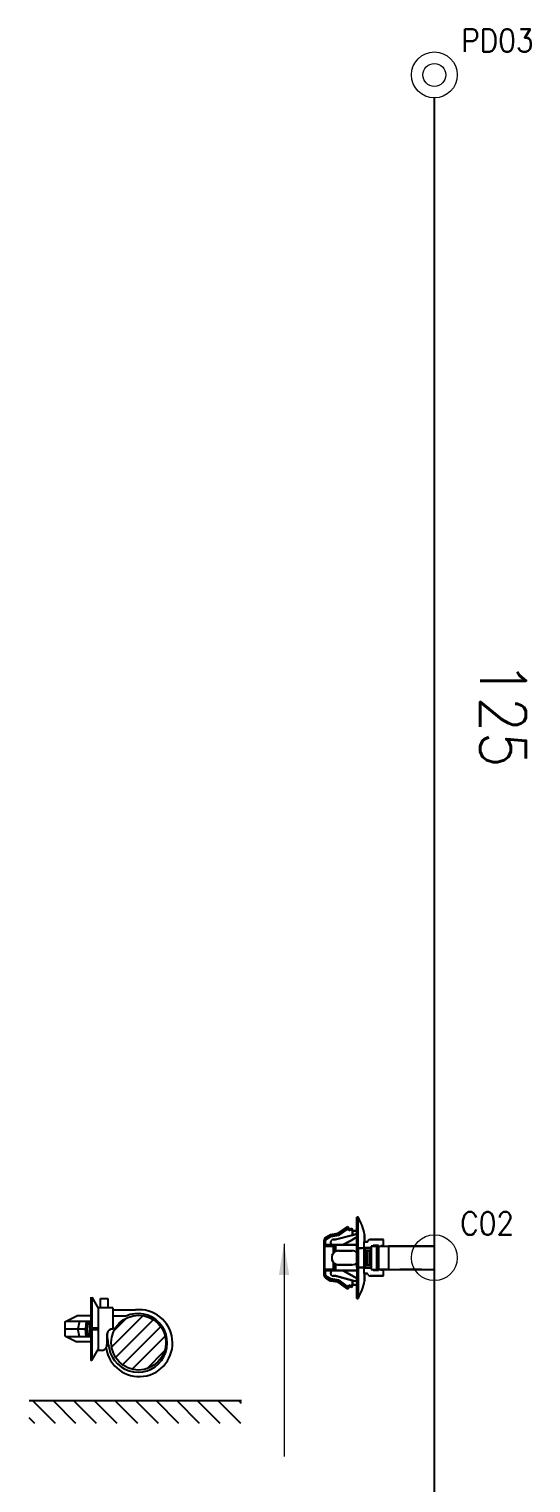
# Model space of a CAD drawing. Header units: inches. Extents: x 47316 to 59086, y 3141 to 11743.
# Drawn here: x 57895.9 to 57950.8, y 8787.9 to 8946.6 of the extents above; entities that cross this region are included whole.
import ezdxf

# ---------------------------------------------------------------- set-up
doc = ezdxf.new("R2010")
doc.units = ezdxf.units.IN
doc.header["$MEASUREMENT"] = 0
doc.layers.add('at_Entity', color=1, linetype='Continuous')
doc.layers.add('图形层', color=7, linetype='Continuous')
doc.layers.add('Beschreibung', color=7, linetype='Continuous', lineweight=25)
doc.styles.get("Standard").update_dxf_attribs({"font": ''})
doc.styles.get('Standard').set_extended_font_data('SimSun')
doc.linetypes.add('_VH_OTCON', pattern='A,0.0001,[7,VeSys.shx,S=0.1,R=0,X=0,Y=0],-0.4,[7,VeSys.shx,S=0.1,R=0,X=0,Y=0],-0.4,["X",Standard,S=1,R=0,X=-0.5,Y=-0.5],-0.0001,[7,VeSys.shx,S=0.1,R=0,X=0,Y=0],-0.4', length=1.2002)

msp = doc.modelspace()

# ---------------------------------------------------------------- linework, layer by layer
at = {"color": 7, "ltscale": 0.087396}
for p, q in [((57931.74, 8816.94), (57931.74, 8815.47)), ((57931.74, 8808.09), (57931.74, 8809.56)), ((57931.74, 8808.09), (57931.74, 8809.56))]:
    msp.add_line(p, q, dxfattribs=at)
at = {"color": 7, "ltscale": 0.2}
for p, q in [((57931.74, 8813.57), (57931.74, 8816.94)), ((57931.74, 8816.94), (57931.74, 8813.57)), ((57931.87, 8813.57), (57931.87, 8816.94)), ((57931.87, 8813.57), (57931.87, 8816.94)), ((57931.74, 8811.46), (57931.74, 8808.09)), ((57931.74, 8811.46), (57931.74, 8808.09)), ((57931.87, 8808.09), (57931.87, 8811.46)), ((57931.87, 8811.46), (57931.87, 8808.09))]:
    msp.add_line(p, q, dxfattribs=at)
at = {"color": 7, "ltscale": 0.0075}
for p, q in [((57931.87, 8816.94), (57931.74, 8816.94)), ((57931.74, 8816.94), (57931.87, 8816.94)), ((57928.28, 8814.26), (57928.16, 8814.26)), ((57928.28, 8814.26), (57928.16, 8814.26)), ((57928.16, 8813.91), (57928.28, 8813.91)), ((57931.87, 8813.57), (57931.74, 8813.57)), ((57931.74, 8813.57), (57931.87, 8813.57)), ((57934.1, 8813.36), (57934.23, 8813.36)), ((57934.23, 8813.36), (57934.1, 8813.36)), ((57934.23, 8812.94), (57934.1, 8812.94)), ((57934.1, 8812.94), (57934.23, 8812.94)), ((57934.1, 8812.09), (57934.23, 8812.09)), ((57934.23, 8812.09), (57934.1, 8812.09)), ((57928.16, 8810.77), (57928.28, 8810.77)), ((57928.16, 8810.77), (57928.28, 8810.77)), ((57931.74, 8811.46), (57931.87, 8811.46)), ((57931.87, 8811.46), (57931.74, 8811.46)), ((57934.23, 8811.67), (57934.1, 8811.67)), ((57934.1, 8811.67), (57934.23, 8811.67)), ((57931.87, 8808.09), (57931.74, 8808.09)), ((57931.74, 8808.09), (57931.87, 8808.09))]:
    msp.add_line(p, q, dxfattribs=at)
at = {"color": 7, "ltscale": 0.0875}
for p, q in [((57931.74, 8815.47), (57931.74, 8816.94)), ((57929.76, 8813.27), (57931.24, 8813.27)), ((57931.24, 8813.27), (57929.76, 8813.27)), ((57931.24, 8811.76), (57929.76, 8811.76)), ((57929.76, 8811.76), (57931.24, 8811.76)), ((57929.76, 8811.76), (57931.24, 8811.76))]:
    msp.add_line(p, q, dxfattribs=at)
at = {"color": 7, "ltscale": 0.034946}
for p, q in [((57928.37, 8814.75), (57928.87, 8815.05)), ((57928.87, 8809.98), (57928.37, 8810.28))]:
    msp.add_line(p, q, dxfattribs=at)
at = {"color": 7, "ltscale": 0.05076}
for p, q in [((57928.87, 8815.05), (57929.72, 8815.19)), ((57929.72, 8809.84), (57928.87, 8809.98))]:
    msp.add_line(p, q, dxfattribs=at)
at = {"color": 7, "ltscale": 0.050773}
for p, q in [((57929.72, 8815.09), (57928.87, 8814.94)), ((57928.87, 8814.94), (57929.72, 8815.09)), ((57928.87, 8810.09), (57929.72, 8809.94))]:
    msp.add_line(p, q, dxfattribs=at)
at = {"color": 7, "ltscale": 0.006223}
for p, q in [((57928.87, 8815.05), (57928.87, 8814.94)), ((57928.87, 8815.05), (57928.87, 8814.94)), ((57928.87, 8809.98), (57928.87, 8810.09))]:
    msp.add_line(p, q, dxfattribs=at)
at = {"color": 7, "ltscale": 0.075271}
for p, q in [((57929.72, 8815.19), (57930.75, 8815.93)), ((57930.75, 8815.83), (57929.72, 8815.09)), ((57929.72, 8815.09), (57930.75, 8815.83)), ((57929.72, 8809.94), (57930.75, 8809.2)), ((57930.75, 8809.1), (57929.72, 8809.84))]:
    msp.add_line(p, q, dxfattribs=at)
at = {"color": 7, "ltscale": 0.006168}
for p, q in [((57929.72, 8815.09), (57929.72, 8815.19)), ((57929.72, 8815.19), (57929.72, 8815.09))]:
    msp.add_line(p, q, dxfattribs=at)
at = {"color": 7, "ltscale": 0.002621}
for p, q in [((57929.72, 8815.09), (57929.74, 8815.05)), ((57929.74, 8815.05), (57929.72, 8815.09)), ((57929.74, 8809.98), (57929.72, 8809.94)), ((57929.72, 8809.94), (57929.74, 8809.98))]:
    msp.add_line(p, q, dxfattribs=at)
at = {"color": 7, "ltscale": 0.000205}
for p, q in [((57929.74, 8815.05), (57929.74, 8815.04)), ((57929.74, 8815.04), (57929.74, 8815.05)), ((57929.74, 8809.99), (57929.74, 8809.98)), ((57929.74, 8809.98), (57929.74, 8809.99))]:
    msp.add_line(p, q, dxfattribs=at)
at = {"color": 7, "ltscale": 0.004321}
for p, q in [((57929.74, 8815.04), (57929.77, 8814.98)), ((57929.77, 8814.98), (57929.74, 8815.04)), ((57929.77, 8810.06), (57929.74, 8809.99)), ((57929.74, 8809.99), (57929.77, 8810.06))]:
    msp.add_line(p, q, dxfattribs=at)
at = {"color": 7, "ltscale": 0.074459}
for p, q in [((57930.79, 8815.71), (57929.77, 8814.98)), ((57929.77, 8814.98), (57930.79, 8815.71)), ((57930.79, 8809.32), (57929.77, 8810.06)), ((57929.77, 8810.06), (57930.79, 8809.32))]:
    msp.add_line(p, q, dxfattribs=at)
at = {"color": 7, "ltscale": 0.000903}
msp.add_line((57930.75, 8815.93), (57930.75, 8815.92), dxfattribs=at)
at = {"color": 7, "ltscale": 4.3e-05}
msp.add_line((57930.75, 8815.93), (57930.75, 8815.93), dxfattribs=at)
at = {"color": 7, "ltscale": 4.9e-05}
msp.add_line((57930.75, 8815.93), (57930.75, 8815.93), dxfattribs=at)
at = {"color": 7, "ltscale": 0.000916}
msp.add_line((57930.75, 8815.93), (57930.75, 8815.92), dxfattribs=at)
at = {"color": 7, "ltscale": 0.019}
msp.add_line((57930.75, 8815.93), (57930.88, 8815.64), dxfattribs=at)
at = {"color": 7, "ltscale": 0.005222}
msp.add_line((57930.75, 8815.92), (57930.75, 8815.83), dxfattribs=at)
at = {"color": 7, "ltscale": 0.005249}
msp.add_line((57930.75, 8815.92), (57930.75, 8815.83), dxfattribs=at)
at = {"color": 7, "ltscale": 0.013619}
for p, q in [((57930.88, 8815.49), (57930.79, 8815.71)), ((57930.79, 8815.71), (57930.88, 8815.49)), ((57930.88, 8809.54), (57930.79, 8809.32)), ((57930.79, 8809.32), (57930.88, 8809.54))]:
    msp.add_line(p, q, dxfattribs=at)
at = {"color": 7, "ltscale": 0.020195}
for p, q in [((57930.88, 8815.64), (57931.19, 8815.76)), ((57931.19, 8815.62), (57930.88, 8815.49)), ((57930.88, 8815.49), (57931.19, 8815.62)), ((57931.19, 8809.41), (57930.88, 8809.54)), ((57930.88, 8809.54), (57931.19, 8809.41)), ((57931.19, 8809.27), (57930.88, 8809.39))]:
    msp.add_line(p, q, dxfattribs=at)
at = {"color": 7, "ltscale": 0.0009}
msp.add_line((57930.88, 8815.62), (57930.88, 8815.64), dxfattribs=at)
at = {"color": 7, "ltscale": 0.000912}
for p, q in [((57930.88, 8815.64), (57930.88, 8815.62)), ((57931.19, 8809.28), (57931.19, 8809.27))]:
    msp.add_line(p, q, dxfattribs=at)
at = {"color": 7, "ltscale": 0.002856}
msp.add_line((57930.88, 8815.63), (57930.88, 8815.58), dxfattribs=at)
at = {"color": 7, "ltscale": 0.002869}
msp.add_line((57930.88, 8815.58), (57930.88, 8815.63), dxfattribs=at)
at = {"color": 7, "ltscale": 0.002832}
msp.add_line((57930.88, 8815.57), (57930.88, 8815.62), dxfattribs=at)
at = {"color": 7, "ltscale": 0.00282}
for p, q in [((57930.88, 8815.62), (57930.88, 8815.57)), ((57931.19, 8809.33), (57931.19, 8809.28))]:
    msp.add_line(p, q, dxfattribs=at)
at = {"color": 7, "ltscale": 0.004715}
msp.add_line((57930.88, 8815.49), (57930.88, 8815.57), dxfattribs=at)
at = {"color": 7, "ltscale": 0.004687}
msp.add_line((57930.88, 8815.57), (57930.88, 8815.49), dxfattribs=at)
at = {"color": 7, "ltscale": 0.008429}
for p, q in [((57931.19, 8815.62), (57931.19, 8815.76)), ((57930.88, 8809.54), (57930.88, 8809.39))]:
    msp.add_line(p, q, dxfattribs=at)
at = {"color": 7, "ltscale": 0.008438}
msp.add_line((57931.19, 8815.76), (57931.19, 8815.62), dxfattribs=at)
at = {"color": 7, "ltscale": 0.018183}
msp.add_line((57931.19, 8815.76), (57931.28, 8815.47), dxfattribs=at)
at = {"color": 7, "ltscale": 0.002185}
msp.add_line((57931.19, 8815.69), (57931.19, 8815.73), dxfattribs=at)
at = {"color": 7, "ltscale": 0.018199}
for p, q in [((57931.28, 8815.33), (57931.19, 8815.62)), ((57931.19, 8815.62), (57931.28, 8815.33)), ((57931.28, 8809.7), (57931.19, 8809.41)), ((57931.19, 8809.41), (57931.28, 8809.7))]:
    msp.add_line(p, q, dxfattribs=at)
at = {"color": 7, "ltscale": 0.000342}
for p, q in [((57931.28, 8815.46), (57931.28, 8815.47)), ((57931.28, 8809.56), (57931.28, 8809.57))]:
    msp.add_line(p, q, dxfattribs=at)
at = {"color": 7, "ltscale": 0.027499}
for p, q in [((57931.28, 8815.47), (57931.74, 8815.47)), ((57931.74, 8815.47), (57931.28, 8815.47)), ((57931.28, 8809.56), (57931.74, 8809.56)), ((57931.74, 8809.56), (57931.28, 8809.56))]:
    msp.add_line(p, q, dxfattribs=at)
at = {"color": 7, "ltscale": 0.006641}
msp.add_line((57931.28, 8815.47), (57931.28, 8815.36), dxfattribs=at)
at = {"color": 7, "ltscale": 0.002142}
msp.add_line((57931.28, 8815.43), (57931.28, 8815.47), dxfattribs=at)
at = {"color": 7, "ltscale": 0.00033}
for p, q in [((57931.28, 8815.47), (57931.28, 8815.46)), ((57930.88, 8809.39), (57930.88, 8809.4)), ((57931.28, 8809.57), (57931.28, 8809.56))]:
    msp.add_line(p, q, dxfattribs=at)
at = {"color": 7, "ltscale": 0.002136}
msp.add_line((57931.28, 8815.47), (57931.28, 8815.43), dxfattribs=at)
at = {"color": 7, "ltscale": 0.001825}
msp.add_line((57931.28, 8815.46), (57931.28, 8815.43), dxfattribs=at)
at = {"color": 7, "ltscale": 0.003674}
for p, q in [((57931.28, 8815.4), (57931.28, 8815.46)), ((57931.28, 8809.57), (57931.28, 8809.63))]:
    msp.add_line(p, q, dxfattribs=at)
at = {"color": 7, "ltscale": 0.006299}
msp.add_line((57931.28, 8815.33), (57931.28, 8815.43), dxfattribs=at)
at = {"color": 7, "ltscale": 0.006305}
msp.add_line((57931.28, 8815.43), (57931.28, 8815.33), dxfattribs=at)
at = {"color": 7, "ltscale": 0.00329}
msp.add_line((57931.28, 8815.34), (57931.28, 8815.4), dxfattribs=at)
at = {"color": 7, "ltscale": 0.019785}
for p, q in [((57931.28, 8814.99), (57931.28, 8815.33)), ((57931.28, 8815.33), (57931.28, 8814.99)), ((57931.28, 8810.04), (57931.28, 8809.7)), ((57931.28, 8809.7), (57931.28, 8810.04))]:
    msp.add_line(p, q, dxfattribs=at)
at = {"color": 7, "ltscale": 0.028456}
for p, q in [((57931.28, 8814.99), (57931.74, 8815.12)), ((57931.74, 8815.12), (57931.28, 8814.99)), ((57931.28, 8810.04), (57931.74, 8809.92)), ((57931.74, 8809.92), (57931.28, 8810.04))]:
    msp.add_line(p, q, dxfattribs=at)
at = {"color": 7, "ltscale": 0.020602}
for p, q in [((57931.74, 8815.12), (57931.74, 8814.77)), ((57931.74, 8809.92), (57931.74, 8810.26)), ((57931.74, 8809.92), (57931.74, 8810.26))]:
    msp.add_line(p, q, dxfattribs=at)
at = {"color": 7, "ltscale": 0.020749}
msp.add_line((57931.74, 8814.77), (57931.74, 8815.12), dxfattribs=at)
at = {"color": 7, "ltscale": 0.047501}
for p, q in [((57932.59, 8815.05), (57932.59, 8814.24)), ((57932.59, 8814.24), (57932.59, 8815.05)), ((57932.59, 8810.79), (57932.59, 8809.98)), ((57932.59, 8809.98), (57932.59, 8810.79))]:
    msp.add_line(p, q, dxfattribs=at)
at = {"color": 7, "ltscale": 0.015717}
msp.add_line((57928.16, 8814.38), (57928.16, 8814.12), dxfattribs=at)
at = {"color": 7, "ltscale": 0.015729}
msp.add_line((57928.16, 8814.12), (57928.16, 8814.38), dxfattribs=at)
at = {"color": 7, "ltscale": 0.020941}
for p, q in [((57928.16, 8813.91), (57928.16, 8814.26)), ((57928.16, 8814.26), (57928.16, 8813.91)), ((57928.28, 8814.26), (57928.28, 8813.91)), ((57928.28, 8813.91), (57928.28, 8814.26)), ((57928.16, 8810.77), (57928.16, 8811.12)), ((57928.16, 8811.12), (57928.16, 8810.77)), ((57928.28, 8810.77), (57928.28, 8811.12)), ((57928.28, 8811.12), (57928.28, 8810.77))]:
    msp.add_line(p, q, dxfattribs=at)
at = {"color": 7, "ltscale": 0.012512}
for p, q in [((57928.16, 8813.91), (57928.16, 8814.12)), ((57928.16, 8810.91), (57928.16, 8811.12))]:
    msp.add_line(p, q, dxfattribs=at)
at = {"color": 7, "ltscale": 0.082565}
for p, q in [((57928.16, 8813.91), (57929.55, 8813.91)), ((57929.55, 8813.91), (57928.16, 8813.91)), ((57929.55, 8811.12), (57928.16, 8811.12)), ((57928.16, 8811.12), (57929.55, 8811.12))]:
    msp.add_line(p, q, dxfattribs=at)
at = {"color": 7, "ltscale": 0.000995}
for p, q in [((57928.16, 8813.89), (57928.16, 8813.91)), ((57928.16, 8813.91), (57928.16, 8813.89)), ((57928.16, 8811.12), (57928.16, 8811.14)), ((57928.16, 8811.14), (57928.16, 8811.12))]:
    msp.add_line(p, q, dxfattribs=at)
at = {"color": 7, "ltscale": 0.163013}
msp.add_line((57928.16, 8813.89), (57928.16, 8811.14), dxfattribs=at)
at = {"color": 7, "ltscale": 0.163214}
msp.add_line((57928.16, 8811.14), (57928.16, 8813.89), dxfattribs=at)
at = {"color": 7, "ltscale": 0.15}
for p, q in [((57928.22, 8811.25), (57928.22, 8813.78)), ((57928.22, 8813.78), (57928.22, 8811.25)), ((57933.3, 8813.78), (57933.3, 8811.25)), ((57933.3, 8813.78), (57933.3, 8811.25)), ((57933.94, 8811.25), (57933.94, 8813.78)), ((57933.94, 8813.78), (57933.94, 8811.25)), ((57935.2, 8813.78), (57935.2, 8811.25)), ((57935.2, 8813.78), (57935.2, 8811.25)), ((57940.21, 8811.25), (57940.21, 8813.78))]:
    msp.add_line(p, q, dxfattribs=at)
at = {"color": 7, "ltscale": 0.057954}
for p, q in [((57929.2, 8813.78), (57928.22, 8813.78)), ((57928.22, 8813.78), (57929.2, 8813.78)), ((57928.22, 8811.25), (57929.2, 8811.25)), ((57929.2, 8811.25), (57928.22, 8811.25))]:
    msp.add_line(p, q, dxfattribs=at)
at = {"color": 7, "ltscale": 0.052501}
msp.add_line((57928.28, 8813.91), (57929.17, 8813.91), dxfattribs=at)
at = {"color": 7, "ltscale": 0.005864}
msp.add_line((57928.36, 8814.75), (57928.38, 8814.65), dxfattribs=at)
at = {"color": 7, "ltscale": 0.005865}
for p, q in [((57928.37, 8814.75), (57928.38, 8814.65)), ((57928.38, 8810.38), (57928.37, 8810.28))]:
    msp.add_line(p, q, dxfattribs=at)
at = {"color": 7, "ltscale": 0.034163}
for p, q in [((57928.87, 8814.94), (57928.38, 8814.65)), ((57928.38, 8810.38), (57928.87, 8810.09))]:
    msp.add_line(p, q, dxfattribs=at)
at = {"color": 7, "ltscale": 0.034208}
for p, q in [((57928.38, 8814.65), (57928.87, 8814.94)), ((57928.38, 8810.38), (57928.87, 8810.09))]:
    msp.add_line(p, q, dxfattribs=at)
at = {"color": 7, "ltscale": 0.007092}
for p, q in [((57928.44, 8814.55), (57928.38, 8814.65)), ((57928.38, 8814.65), (57928.44, 8814.55)), ((57928.38, 8810.38), (57928.44, 8810.49)), ((57928.44, 8810.49), (57928.38, 8810.38))]:
    msp.add_line(p, q, dxfattribs=at)
at = {"color": 7, "ltscale": 0.0329}
for p, q in [((57928.92, 8814.83), (57928.44, 8814.55)), ((57928.44, 8814.55), (57928.92, 8814.83)), ((57928.92, 8810.2), (57928.44, 8810.49)), ((57928.44, 8810.49), (57928.92, 8810.2))]:
    msp.add_line(p, q, dxfattribs=at)
at = {"color": 7, "ltscale": 0.002806}
for p, q in [((57928.87, 8814.94), (57928.89, 8814.89)), ((57928.89, 8810.14), (57928.87, 8810.09))]:
    msp.add_line(p, q, dxfattribs=at)
at = {"color": 7, "ltscale": 0.00266}
for p, q in [((57928.89, 8814.9), (57928.87, 8814.94)), ((57928.87, 8810.09), (57928.89, 8810.13))]:
    msp.add_line(p, q, dxfattribs=at)
at = {"color": 7, "ltscale": 0.000128}
for p, q in [((57928.87, 8814.94), (57928.87, 8814.94)), ((57928.87, 8810.09), (57928.87, 8810.09)), ((57928.87, 8810.09), (57928.87, 8810.09))]:
    msp.add_line(p, q, dxfattribs=at)
at = {"color": 7, "ltscale": 0.004276}
for p, q in [((57928.89, 8814.89), (57928.92, 8814.83)), ((57928.92, 8814.83), (57928.89, 8814.89)), ((57928.89, 8810.14), (57928.92, 8810.2)), ((57928.92, 8810.2), (57928.89, 8810.14))]:
    msp.add_line(p, q, dxfattribs=at)
at = {"color": 7, "ltscale": 0.051095}
for p, q in [((57929.77, 8814.98), (57928.92, 8814.83)), ((57928.92, 8814.83), (57929.77, 8814.98)), ((57929.77, 8810.06), (57928.92, 8810.2)), ((57928.92, 8810.2), (57929.77, 8810.06))]:
    msp.add_line(p, q, dxfattribs=at)
at = {"color": 7, "ltscale": 0.014999}
for p, q in [((57929.17, 8814.5), (57929.42, 8814.5)), ((57929.42, 8814.5), (57929.17, 8814.5)), ((57929.17, 8810.53), (57929.42, 8810.53)), ((57929.17, 8810.53), (57929.42, 8810.53)), ((57929.42, 8810.53), (57929.17, 8810.53))]:
    msp.add_line(p, q, dxfattribs=at)
at = {"color": 7, "ltscale": 0.005516}
msp.add_line((57929.17, 8813.91), (57929.26, 8813.91), dxfattribs=at)
at = {"color": 7, "ltscale": 0.044711}
for p, q in [((57929.2, 8813.03), (57929.2, 8813.78)), ((57929.2, 8813.78), (57929.2, 8813.03)), ((57929.2, 8811.25), (57929.2, 8812)), ((57929.2, 8812), (57929.2, 8811.25))]:
    msp.add_line(p, q, dxfattribs=at)
at = {"color": 7, "ltscale": 0.008279}
msp.add_line((57929.26, 8813.91), (57929.4, 8813.91), dxfattribs=at)
at = {"color": 7, "ltscale": 0.002634}
for p, q in [((57929.41, 8813.89), (57929.37, 8813.87)), ((57929.37, 8811.16), (57929.41, 8811.14))]:
    msp.add_line(p, q, dxfattribs=at)
at = {"color": 7, "ltscale": 0.002635}
for p, q in [((57929.37, 8813.87), (57929.41, 8813.89)), ((57929.41, 8811.14), (57929.37, 8811.16))]:
    msp.add_line(p, q, dxfattribs=at)
at = {"color": 7, "ltscale": 0.048712}
msp.add_line((57929.4, 8813.91), (57930.22, 8813.91), dxfattribs=at)
at = {"color": 7, "ltscale": 0.041339}
for p, q in [((57929.41, 8813.89), (57929.41, 8813.19)), ((57929.41, 8813.19), (57929.41, 8813.89)), ((57929.41, 8811.84), (57929.41, 8811.14)), ((57929.41, 8811.14), (57929.41, 8811.84))]:
    msp.add_line(p, q, dxfattribs=at)
at = {"color": 7, "ltscale": 0.11383}
for p, q in [((57929.42, 8814.5), (57931.28, 8814.99)), ((57931.28, 8814.99), (57929.42, 8814.5)), ((57929.42, 8810.53), (57931.28, 8810.04)), ((57931.28, 8810.04), (57929.42, 8810.53))]:
    msp.add_line(p, q, dxfattribs=at)
at = {"color": 7, "ltscale": 0.039936}
for p, q in [((57930.22, 8813.91), (57929.55, 8813.91)), ((57929.55, 8813.91), (57930.22, 8813.91)), ((57929.55, 8811.12), (57930.22, 8811.12)), ((57930.22, 8811.12), (57929.55, 8811.12))]:
    msp.add_line(p, q, dxfattribs=at)
at = {"color": 7, "ltscale": 0.065039}
msp.add_line((57930.22, 8813.91), (57931.18, 8814.45), dxfattribs=at)
at = {"color": 7, "ltscale": 0.06116}
msp.add_line((57930.22, 8813.91), (57931.12, 8814.41), dxfattribs=at)
at = {"color": 7, "ltscale": 0.061156}
for p, q in [((57931.12, 8814.41), (57930.22, 8813.91)), ((57930.22, 8811.12), (57931.12, 8810.62))]:
    msp.add_line(p, q, dxfattribs=at)
at = {"color": 7, "ltscale": 0.089999}
for p, q in [((57931.74, 8813.91), (57930.22, 8813.91)), ((57930.22, 8813.91), (57931.74, 8813.91)), ((57930.22, 8811.12), (57931.74, 8811.12)), ((57931.74, 8811.12), (57930.22, 8811.12))]:
    msp.add_line(p, q, dxfattribs=at)
at = {"color": 7, "ltscale": 0.040697}
msp.add_line((57930.38, 8813.91), (57931.07, 8813.91), dxfattribs=at)
at = {"color": 7, "ltscale": 0.040701}
msp.add_line((57931.07, 8813.91), (57930.38, 8813.91), dxfattribs=at)
at = {"color": 7, "ltscale": 0.02697}
msp.add_line((57931.12, 8814.41), (57931.52, 8814.64), dxfattribs=at)
at = {"color": 7, "ltscale": 0.026985}
for p, q in [((57931.52, 8814.64), (57931.12, 8814.41)), ((57931.12, 8810.62), (57931.52, 8810.39))]:
    msp.add_line(p, q, dxfattribs=at)
at = {"color": 7, "ltscale": 0.015289}
msp.add_line((57931.52, 8814.64), (57931.74, 8814.77), dxfattribs=at)
at = {"color": 7, "ltscale": 0.015242}
for p, q in [((57931.74, 8814.77), (57931.52, 8814.64)), ((57931.52, 8810.39), (57931.74, 8810.27))]:
    msp.add_line(p, q, dxfattribs=at)
at = {"color": 7, "ltscale": 0.125}
for p, q in [((57931.74, 8811.46), (57931.74, 8813.57)), ((57931.74, 8813.57), (57931.74, 8811.46)), ((57931.87, 8811.46), (57931.87, 8813.57)), ((57931.87, 8813.57), (57931.87, 8811.46)), ((57932.55, 8811.46), (57932.55, 8813.57)), ((57932.55, 8813.57), (57932.55, 8811.46))]:
    msp.add_line(p, q, dxfattribs=at)
at = {"color": 7, "ltscale": 0.035001}
for p, q in [((57931.74, 8813.57), (57932.33, 8813.57)), ((57931.74, 8813.57), (57932.33, 8813.57)), ((57934.1, 8813.87), (57933.51, 8813.87)), ((57933.51, 8813.87), (57934.1, 8813.87)), ((57933.51, 8811.17), (57934.1, 8811.17)), ((57933.51, 8811.17), (57934.1, 8811.17)), ((57934.1, 8811.17), (57933.51, 8811.17))]:
    msp.add_line(p, q, dxfattribs=at)
at = {"color": 7, "ltscale": 0.040567}
for p, q in [((57932.55, 8813.57), (57931.87, 8813.57)), ((57932.55, 8811.46), (57931.87, 8811.46))]:
    msp.add_line(p, q, dxfattribs=at)
at = {"color": 7, "ltscale": 0.040569}
for p, q in [((57932.55, 8813.57), (57931.87, 8813.57)), ((57931.87, 8811.46), (57932.55, 8811.46))]:
    msp.add_line(p, q, dxfattribs=at)
at = {"color": 7, "ltscale": 0.017471}
for p, q in [((57932.52, 8814.24), (57932.82, 8814.24)), ((57932.52, 8810.79), (57932.82, 8810.79))]:
    msp.add_line(p, q, dxfattribs=at)
at = {"color": 7, "ltscale": 0.00369}
for p, q in [((57932.52, 8814.24), (57932.59, 8814.24)), ((57932.59, 8810.79), (57932.52, 8810.79))]:
    msp.add_line(p, q, dxfattribs=at)
at = {"color": 7, "ltscale": 0.017476}
for p, q in [((57932.82, 8814.24), (57932.52, 8814.24)), ((57932.82, 8810.79), (57932.52, 8810.79))]:
    msp.add_line(p, q, dxfattribs=at)
at = {"color": 7, "ltscale": 0.013786}
msp.add_line((57932.59, 8814.24), (57932.82, 8814.24), dxfattribs=at)
at = {"color": 7, "ltscale": 0.040002}
for p, q in [((57933.3, 8813.61), (57932.63, 8813.61)), ((57932.63, 8813.61), (57933.3, 8813.61)), ((57932.63, 8811.42), (57933.3, 8811.42)), ((57932.63, 8811.42), (57933.3, 8811.42)), ((57933.3, 8811.42), (57932.63, 8811.42))]:
    msp.add_line(p, q, dxfattribs=at)
at = {"color": 7, "ltscale": 0.129999}
for p, q in [((57932.63, 8813.61), (57932.63, 8811.42)), ((57932.63, 8811.42), (57932.63, 8813.61))]:
    msp.add_line(p, q, dxfattribs=at)
at = {"color": 7, "ltscale": 0.0625}
msp.add_line((57933.18, 8814.5), (57934.23, 8814.5), dxfattribs=at)
at = {"color": 7, "ltscale": 0.064999}
for p, q in [((57934.27, 8814.5), (57933.18, 8814.5)), ((57934.27, 8814.5), (57933.18, 8814.5)), ((57934.27, 8810.53), (57933.18, 8810.53)), ((57933.18, 8810.53), (57934.27, 8810.53))]:
    msp.add_line(p, q, dxfattribs=at)
at = {"color": 7, "ltscale": 0.0375}
for p, q in [((57933.94, 8813.78), (57933.3, 8813.78)), ((57933.3, 8813.78), (57933.94, 8813.78)), ((57933.3, 8811.25), (57933.94, 8811.25)), ((57933.3, 8811.25), (57933.94, 8811.25))]:
    msp.add_line(p, q, dxfattribs=at)
at = {"color": 7, "ltscale": 0.017502}
for p, q in [((57933.3, 8813.32), (57933.3, 8813.61)), ((57933.3, 8811.42), (57933.3, 8811.71))]:
    msp.add_line(p, q, dxfattribs=at)
at = {"color": 7, "ltscale": 0.004999}
for p, q in [((57933.51, 8813.87), (57933.51, 8813.78)), ((57933.51, 8813.78), (57933.51, 8813.87)), ((57933.51, 8811.25), (57933.51, 8811.17)), ((57933.51, 8811.17), (57933.51, 8811.25))]:
    msp.add_line(p, q, dxfattribs=at)
at = {"color": 7, "ltscale": 0.002502}
msp.add_line((57933.51, 8813.78), (57933.56, 8813.78), dxfattribs=at)
at = {"color": 7, "ltscale": 0.032501}
for p, q in [((57934.1, 8813.82), (57933.56, 8813.82)), ((57934.1, 8813.82), (57933.56, 8813.82)), ((57934.1, 8811.21), (57933.56, 8811.21)), ((57933.56, 8811.21), (57934.1, 8811.21))]:
    msp.add_line(p, q, dxfattribs=at)
at = {"color": 7, "ltscale": 0.002499}
for p, q in [((57933.56, 8813.82), (57933.56, 8813.78)), ((57933.56, 8813.78), (57933.56, 8813.82)), ((57933.56, 8813.82), (57933.56, 8813.78)), ((57934.1, 8813.87), (57934.1, 8813.82)), ((57934.1, 8813.87), (57934.1, 8813.82)), ((57934.36, 8813.82), (57934.36, 8813.78)), ((57934.36, 8813.78), (57934.36, 8813.82)), ((57934.65, 8813.78), (57934.65, 8813.82)), ((57933.56, 8811.25), (57933.56, 8811.21)), ((57933.56, 8811.21), (57933.56, 8811.25)), ((57933.56, 8811.25), (57933.56, 8811.21)), ((57934.1, 8811.17), (57934.1, 8811.21)), ((57934.1, 8811.21), (57934.1, 8811.17)), ((57934.1, 8811.21), (57934.1, 8811.17)), ((57934.36, 8811.25), (57934.36, 8811.21)), ((57934.36, 8811.21), (57934.36, 8811.25)), ((57934.65, 8811.21), (57934.65, 8811.25))]:
    msp.add_line(p, q, dxfattribs=at)
at = {"color": 7, "ltscale": 0.010562}
msp.add_line((57933.56, 8813.82), (57933.73, 8813.82), dxfattribs=at)
at = {"color": 7, "ltscale": 0.021939}
msp.add_line((57934.1, 8813.82), (57933.73, 8813.82), dxfattribs=at)
at = {"color": 7, "ltscale": 0.000629}
msp.add_line((57934.1, 8813.85), (57934.1, 8813.87), dxfattribs=at)
at = {"color": 7, "ltscale": 0.154999}
for p, q in [((57934.1, 8813.82), (57934.1, 8811.21)), ((57934.1, 8811.21), (57934.1, 8813.82))]:
    msp.add_line(p, q, dxfattribs=at)
at = {"color": 7, "ltscale": 0.0644}
for p, q in [((57934.11, 8813.78), (57935.2, 8813.78)), ((57934.11, 8813.78), (57935.2, 8813.78)), ((57935.2, 8811.25), (57934.11, 8811.25)), ((57934.11, 8811.25), (57935.2, 8811.25))]:
    msp.add_line(p, q, dxfattribs=at)
at = {"color": 7, "ltscale": 0.025}
for p, q in [((57934.23, 8814.5), (57934.65, 8814.5)), ((57934.1, 8812.94), (57934.1, 8813.36)), ((57934.11, 8812.94), (57934.11, 8813.36)), ((57934.11, 8812.94), (57934.11, 8813.36)), ((57934.11, 8811.67), (57934.11, 8812.09)), ((57934.11, 8811.67), (57934.11, 8812.09))]:
    msp.add_line(p, q, dxfattribs=at)
at = {"color": 7, "ltscale": 0.022501}
for p, q in [((57934.65, 8814.5), (57934.27, 8814.5)), ((57934.65, 8814.5), (57934.27, 8814.5)), ((57934.65, 8810.53), (57934.27, 8810.53)), ((57934.27, 8810.53), (57934.65, 8810.53))]:
    msp.add_line(p, q, dxfattribs=at)
at = {"color": 7, "ltscale": 0.0175}
for p, q in [((57934.65, 8813.82), (57934.36, 8813.82)), ((57934.65, 8813.82), (57934.36, 8813.82)), ((57934.36, 8813.82), (57934.65, 8813.82)), ((57934.65, 8811.21), (57934.36, 8811.21)), ((57934.36, 8811.21), (57934.65, 8811.21))]:
    msp.add_line(p, q, dxfattribs=at)
at = {"color": 7, "ltscale": 0.039999}
for p, q in [((57934.65, 8813.82), (57934.65, 8814.5)), ((57934.65, 8813.82), (57934.65, 8814.5)), ((57934.65, 8810.53), (57934.65, 8811.21)), ((57934.65, 8810.53), (57934.65, 8811.21))]:
    msp.add_line(p, q, dxfattribs=at)
at = {"color": 7, "ltscale": 2.6e-05}
for p, q in [((57934.65, 8813.82), (57934.65, 8813.82)), ((57934.65, 8811.21), (57934.65, 8811.21))]:
    msp.add_line(p, q, dxfattribs=at)
at = {"color": 7, "ltscale": 0.098454}
msp.add_line((57934.65, 8813.78), (57936.31, 8813.78), dxfattribs=at)
at = {"color": 7, "ltscale": 0.108633}
msp.add_line((57934.65, 8813.78), (57936.49, 8813.78), dxfattribs=at)
at = {"color": 7, "ltscale": 0.057913}
msp.add_line((57934.65, 8813.78), (57935.63, 8813.78), dxfattribs=at)
at = {"color": 7, "ltscale": 0.378897}
msp.add_line((57940.21, 8813.78), (57935.2, 8813.78), dxfattribs=at)
at = {"color": 7, "ltscale": 0.378905}
msp.add_line((57935.2, 8813.78), (57940.21, 8813.78), dxfattribs=at)
at = {"color": 7, "ltscale": 0.076392}
msp.add_line((57935.2, 8813.78), (57936.49, 8813.78), dxfattribs=at)
at = {"color": 7, "ltscale": 0.315749}
msp.add_line((57940.21, 8813.78), (57935.63, 8813.78), dxfattribs=at)
at = {"color": 7, "ltscale": 0.315758}
msp.add_line((57940.21, 8813.78), (57935.63, 8813.78), dxfattribs=at)
at = {"color": 7, "ltscale": 0.026669}
for p, q in [((57936.76, 8813.78), (57936.31, 8813.78)), ((57936.94, 8813.78), (57936.49, 8813.78)), ((57936.49, 8813.78), (57936.94, 8813.78))]:
    msp.add_line(p, q, dxfattribs=at)
at = {"color": 7, "ltscale": 0.215019}
msp.add_line((57936.76, 8813.78), (57940.21, 8813.78), dxfattribs=at)
at = {"color": 7, "ltscale": 0.179182}
msp.add_line((57936.94, 8813.78), (57939.96, 8813.78), dxfattribs=at)
at = {"color": 7, "ltscale": 0.001863}
msp.add_line((57929.22, 8813.05), (57929.2, 8813.03), dxfattribs=at)
at = {"color": 7, "ltscale": 0.000505}
msp.add_line((57929.2, 8813.03), (57929.2, 8813.03), dxfattribs=at)
at = {"color": 7, "ltscale": 0.000598}
msp.add_line((57929.2, 8812), (57929.21, 8812), dxfattribs=at)
at = {"color": 7, "ltscale": 0.013841}
for p, q in [((57932.63, 8813.32), (57932.86, 8813.32)), ((57932.86, 8811.71), (57932.63, 8811.71))]:
    msp.add_line(p, q, dxfattribs=at)
at = {"color": 7, "ltscale": 0.014789}
msp.add_line((57932.88, 8813.32), (57932.63, 8813.32), dxfattribs=at)
at = {"color": 7, "ltscale": 0.012407}
for p, q in [((57932.65, 8813.32), (57932.86, 8813.32)), ((57932.65, 8811.71), (57932.86, 8811.71))]:
    msp.add_line(p, q, dxfattribs=at)
at = {"color": 7, "ltscale": 0.095001}
for p, q in [((57932.65, 8811.71), (57932.65, 8813.32)), ((57932.86, 8811.71), (57932.86, 8813.32)), ((57932.86, 8813.32), (57932.86, 8811.71)), ((57933.16, 8813.32), (57933.16, 8811.71)), ((57933.16, 8811.71), (57933.16, 8813.32)), ((57933.29, 8813.32), (57933.29, 8811.71)), ((57933.29, 8811.71), (57933.29, 8813.32))]:
    msp.add_line(p, q, dxfattribs=at)
at = {"color": 7, "ltscale": 0.017839}
for p, q in [((57932.86, 8813.32), (57933.16, 8813.32)), ((57933.16, 8813.32), (57932.86, 8813.32)), ((57932.86, 8811.71), (57933.16, 8811.71)), ((57933.16, 8811.71), (57932.86, 8811.71))]:
    msp.add_line(p, q, dxfattribs=at)
at = {"color": 7, "ltscale": 0.023952}
msp.add_line((57932.9, 8813.32), (57933.3, 8813.32), dxfattribs=at)
at = {"color": 7, "ltscale": 0.007443}
for p, q in [((57933.16, 8813.32), (57933.29, 8813.32)), ((57933.29, 8813.32), (57933.16, 8813.32)), ((57933.16, 8811.71), (57933.29, 8811.71)), ((57933.29, 8811.71), (57933.16, 8811.71))]:
    msp.add_line(p, q, dxfattribs=at)
at = {"color": 7, "ltscale": 0.00087}
for p, q in [((57933.29, 8813.32), (57933.3, 8813.32)), ((57933.3, 8813.32), (57933.29, 8813.32)), ((57933.29, 8811.71), (57933.3, 8811.71)), ((57933.3, 8811.71), (57933.29, 8811.71))]:
    msp.add_line(p, q, dxfattribs=at)
at = {"color": 7, "ltscale": 0.000322}
msp.add_line((57934.1, 8812.94), (57934.11, 8812.94), dxfattribs=at)
at = {"color": 7, "ltscale": 0.023056}
msp.add_line((57934.1, 8811.7), (57934.1, 8812.09), dxfattribs=at)
at = {"color": 7, "ltscale": 0.000399}
msp.add_line((57928.16, 8811.14), (57928.16, 8811.14), dxfattribs=at)
at = {"color": 7, "ltscale": 0.012915}
msp.add_line((57928.16, 8810.7), (57928.16, 8810.91), dxfattribs=at)
at = {"color": 7, "ltscale": 0.004422}
msp.add_line((57928.16, 8810.77), (57928.16, 8810.69), dxfattribs=at)
at = {"color": 7, "ltscale": 0.006183}
msp.add_line((57928.16, 8810.67), (57928.16, 8810.77), dxfattribs=at)
at = {"color": 7, "ltscale": 0.007248}
msp.add_line((57928.16, 8810.77), (57928.16, 8810.65), dxfattribs=at)
at = {"color": 7, "ltscale": 0.001605}
msp.add_line((57928.16, 8810.68), (57928.16, 8810.65), dxfattribs=at)
at = {"color": 7, "ltscale": 0.00587}
msp.add_line((57928.36, 8810.28), (57928.38, 8810.38), dxfattribs=at)
at = {"color": 7, "ltscale": 0.061161}
msp.add_line((57931.12, 8810.62), (57930.22, 8811.12), dxfattribs=at)
at = {"color": 7, "ltscale": 0.064963}
msp.add_line((57931.18, 8810.58), (57930.22, 8811.12), dxfattribs=at)
at = {"color": 7, "ltscale": 0.02701}
msp.add_line((57931.52, 8810.39), (57931.12, 8810.62), dxfattribs=at)
at = {"color": 7, "ltscale": 0.015215}
msp.add_line((57931.74, 8810.27), (57931.52, 8810.39), dxfattribs=at)
at = {"color": 7, "ltscale": 0.02751}
msp.add_line((57931.87, 8811.46), (57932.33, 8811.46), dxfattribs=at)
msp.add_line((57931.87, 8811.46), (57932.33, 8811.46), dxfattribs=at)
at = {"color": 7, "ltscale": 0.001447}
msp.add_line((57932.65, 8811.71), (57932.63, 8811.71), dxfattribs=at)
at = {"color": 7, "ltscale": 0.000368}
msp.add_line((57934.11, 8811.67), (57934.1, 8811.67), dxfattribs=at)
at = {"color": 7, "ltscale": 0.378893}
msp.add_line((57935.2, 8811.25), (57940.21, 8811.25), dxfattribs=at)
at = {"color": 7, "ltscale": 0.37888}
msp.add_line((57935.2, 8811.25), (57940.21, 8811.25), dxfattribs=at)
at = {"color": 7, "ltscale": 0.142593}
msp.add_line((57936.44, 8811.25), (57938.85, 8811.25), dxfattribs=at)
at = {"color": 7, "ltscale": 0.142589}
msp.add_line((57938.85, 8811.25), (57936.44, 8811.25), dxfattribs=at)
at = {"color": 7, "ltscale": 0.0272}
msp.add_line((57940.09, 8811.25), (57940.21, 8811.25), dxfattribs=at)
at = {"color": 7, "ltscale": 0.027199}
msp.add_line((57940.21, 8811.25), (57940.09, 8811.25), dxfattribs=at)
at = {"color": 7, "ltscale": 0.050769}
msp.add_line((57928.87, 8810.09), (57929.72, 8809.94), dxfattribs=at)
at = {"color": 7, "ltscale": 0.006219}
msp.add_line((57928.87, 8810.09), (57928.87, 8809.98), dxfattribs=at)
at = {"color": 7, "ltscale": 0.075264}
msp.add_line((57929.72, 8809.94), (57930.75, 8809.2), dxfattribs=at)
at = {"color": 7, "ltscale": 0.006165}
for p, q in [((57929.72, 8809.84), (57929.72, 8809.94)), ((57929.72, 8809.84), (57929.72, 8809.94)), ((57930.75, 8809.1), (57930.75, 8809.2))]:
    msp.add_line(p, q, dxfattribs=at)
at = {"color": 7, "ltscale": 0.019025}
msp.add_line((57930.88, 8809.39), (57930.75, 8809.1), dxfattribs=at)
at = {"color": 7, "ltscale": 0.006177}
msp.add_line((57930.75, 8809.2), (57930.75, 8809.1), dxfattribs=at)
at = {"color": 7, "ltscale": 0.008441}
for p, q in [((57930.88, 8809.39), (57930.88, 8809.54)), ((57931.28, 8809.56), (57931.28, 8809.7)), ((57931.28, 8809.7), (57931.28, 8809.56))]:
    msp.add_line(p, q, dxfattribs=at)
at = {"color": 7, "ltscale": 0.004291}
msp.add_line((57930.88, 8809.46), (57930.88, 8809.54), dxfattribs=at)
at = {"color": 7, "ltscale": 0.003809}
msp.add_line((57930.88, 8809.4), (57930.88, 8809.46), dxfattribs=at)
at = {"color": 7, "ltscale": 0.001593}
msp.add_line((57930.88, 8809.43), (57930.88, 8809.4), dxfattribs=at)
at = {"color": 7, "ltscale": 0.000327}
msp.add_line((57930.88, 8809.4), (57930.88, 8809.39), dxfattribs=at)
at = {"color": 7, "ltscale": 0.018174}
msp.add_line((57931.28, 8809.56), (57931.19, 8809.27), dxfattribs=at)
at = {"color": 7, "ltscale": 0.004681}
for p, q in [((57931.19, 8809.33), (57931.19, 8809.41)), ((57931.19, 8809.41), (57931.19, 8809.33))]:
    msp.add_line(p, q, dxfattribs=at)
at = {"color": 7, "ltscale": 0.002823}
msp.add_line((57931.19, 8809.28), (57931.19, 8809.33), dxfattribs=at)
at = {"color": 7, "ltscale": 0.000925}
msp.add_line((57931.19, 8809.27), (57931.19, 8809.28), dxfattribs=at)
at = {"color": 7, "ltscale": 0.008432}
msp.add_line((57931.28, 8809.7), (57931.28, 8809.56), dxfattribs=at)
at = {"color": 7, "ltscale": 0.00434}
msp.add_line((57931.28, 8809.63), (57931.28, 8809.7), dxfattribs=at)
at = {"color": 7, "ltscale": 0.002209}
msp.add_line((57931.28, 8809.61), (57931.28, 8809.57), dxfattribs=at)
at = {"color": 7, "ltscale": 0.000286}
for p, q in [((57931.28, 8809.56), (57931.28, 8809.57)), ((57931.28, 8809.57), (57931.28, 8809.56))]:
    msp.add_line(p, q, dxfattribs=at)
at = {"color": 1, "lineweight": -3}
for p, q in [((57903.76, 8807.06), (57903.76, 8808.06)), ((57903.76, 8808.06), (57904.54, 8808.06)), ((57904.54, 8808.06), (57904.54, 8807.06)), ((57904.54, 8807.06), (57903.76, 8807.06)), ((57905.08, 8807.06), (57905.08, 8804.73)), ((57905.08, 8806.83), (57907.59, 8806.83)), ((57906.53, 8806.14), (57905.08, 8806.14)), ((57904.46, 8804.26), (57904.46, 8803.05)), ((57903.95, 8802.39), (57903.52, 8802.39)), ((57895.95, 8796.93, 0), (57919.15, 8796.93, 0)), ((57898.82, 8794.43), (57896.32, 8796.93)), ((57901.07, 8794.43), (57898.57, 8796.93)), ((57903.32, 8794.43), (57900.82, 8796.93)), ((57905.57, 8794.43), (57903.07, 8796.93)), ((57907.82, 8794.43), (57905.32, 8796.93)), ((57910.07, 8794.43), (57907.57, 8796.93)), ((57912.32, 8794.43), (57909.82, 8796.93)), ((57914.57, 8794.43), (57912.07, 8796.93)), ((57916.82, 8794.43), (57914.32, 8796.93)), ((57919.07, 8794.43), (57916.57, 8796.93)), ((57919.15, 8796.6), (57918.82, 8796.93)), ((57896.57, 8794.43), (57895.95, 8795.05))]:
    msp.add_line(p, q, dxfattribs=at)
at = {"color": 1, "lineweight": -3, "ltscale": 10}
for p, q in [((57904.96, 8802.75), (57908.42, 8806.21)), ((57905.21, 8804.55), (57906.62, 8805.96)), ((57905.4, 8801.64), (57909.53, 8805.77)), ((57906.15, 8800.84), (57910.33, 8805.02)), ((57907.21, 8800.35), (57910.81, 8803.96)), ((57908.82, 8800.41), (57910.75, 8802.35))]:
    msp.add_line(p, q, dxfattribs=at)
at = {"color": 7}
for points in [[(57928.16, 8814.26), (57928.17, 8814.38), (57928.22, 8814.48), (57928.29, 8814.58), (57928.38, 8814.65)], [(57928.16, 8814.26), (57928.17, 8814.37), (57928.21, 8814.48), (57928.27, 8814.56), (57928.38, 8814.65)], [(57929.05, 8812.79), (57929.09, 8812.88), (57929.2, 8813.03)], [(57929.2, 8812), (57929.09, 8812.16), (57929.05, 8812.24)], [(57928.38, 8810.38), (57928.29, 8810.45), (57928.22, 8810.55), (57928.17, 8810.65), (57928.16, 8810.77)], [(57928.38, 8810.38), (57928.3, 8810.44), (57928.24, 8810.51), (57928.19, 8810.61), (57928.16, 8810.77)]]:
    msp.add_lwpolyline(points, dxfattribs=at)
at = {"color": 0, "linetype": '_VH_OTCON', "lineweight": -2, "ltscale": 5}
for points in [[(57940.21, 8812.52, 0), (57940.21, 8932.41, 0), (57940.21, 8939.08, 0)], [(57940.21, 8684.72, 0), (57940.21, 8804.42, 0), (57940.21, 8812.52, 0)]]:
    msp.add_polyline3d(points, dxfattribs=at)
at = {"color": 0, "linetype": 'Continuous', "lineweight": 15}
for centre, radius in [((57940.21, 8941.58), 2.5), ((57940.21, 8941.58), 1.25), ((57940.21, 8812.52), 2.5)]:
    msp.add_circle(centre, radius, dxfattribs=at)
at = {"color": 1, "lineweight": -3, "ltscale": 10}
msp.add_circle((57907.91, 8803.26), 2.99, dxfattribs=at)
at = {"color": 7}
for centre, radius, start, end in [((57927.17, 8814.09), 5.5, 10.0643, 31.3266), ((57930.96, 8815.84), 0.206, 184.42, 198.4837), ((57930.95, 8815.84), 0.204, 184.518, 198.631), ((57931.4, 8815.97), 0.667, 196.6343, 203.2836), ((57931.37, 8815.96), 0.635, 196.458, 203.4523), ((57928.59, 8814.38), 0.431, 121.1509, 179.3427), ((57928.22, 8813.89), 0.0612, 182.667, 202.2233), ((57928.22, 8813.9), 0.0618, 183.4236, 204.5804), ((57928.22, 8813.9), 0.0625, 183.684, 204.5891), ((57928.22, 8813.89), 0.0616, 182.8797, 202.2757), ((57928.32, 8813.93), 0.173, 201.1833, 210.7947), ((57928.32, 8813.93), 0.172, 201.0314, 210.6778), ((57928.54, 8814.06), 0.423, 211.0217, 221.6949), ((57928.55, 8814.07), 0.436, 211.1911, 221.5329), ((57928.81, 8814.24), 0.531, 169.1161, 178.2318), ((57928.64, 8814.26), 0.36, 166.6879, 180.119), ((57928.61, 8814.27), 0.321, 151.8404, 166.7535), ((57928.62, 8814.27), 0.339, 152.4141, 166.7359), ((57928.58, 8814.29), 0.293, 136.6533, 153.1845), ((57928.6, 8814.28), 0.315, 137.0192, 152.3839), ((57928.68, 8814.17), 0.445, 122.9454, 133.7059), ((57928.59, 8814.29), 0.294, 120.5337, 137.0049), ((57929.17, 8814.2), 0.295, 90.0079, 269.9921), ((57929.17, 8814.2), 0.295, 90.0245, 269.9755), ((57929.93, 8812.63), 1.36, 117.4856, 122.3982), ((57929.92, 8812.65), 1.34, 117.542, 122.4484), ((57929.71, 8813.04), 0.896, 112.5469, 117.2773), ((57929.71, 8813.05), 0.887, 112.5671, 117.342), ((57929.55, 8813.43), 0.477, 89.9621, 107.2519), ((57929.55, 8813.45), 0.454, 89.457, 107.6365), ((57925.19, 8813.59), 7.37, 2.4655, 5.0982), ((57922.86, 8813.43), 9.7, 2.8258, 4.8248), ((57922.66, 8813.53), 9.9, 0.2174, 2.1704), ((57924.81, 8813.57), 7.75, 359.9939, 2.4892), ((57922.66, 8813.53), 9.9, 0.2174, 2.1704), ((57932.82, 8814.37), 0.128, 270.3156, 340.2132), ((57932.82, 8814.37), 0.127, 270.0195, 340.5097), ((57932.82, 8814.37), 0.128, 327.0425, 340.4553), ((57933.18, 8814.24), 0.253, 89.9994, 160.5293), ((57933.18, 8814.24), 0.253, 90, 160.5288), ((57933.18, 8814.24), 0.253, 89.9995, 160.5294), ((57929.77, 8812.51), 0.771, 159.1009, 179.9344), ((57929.76, 8812.51), 0.759, 158.6458, 179.788), ((57929.77, 8812.52), 0.771, 180.066, 200.9012), ((57929.76, 8812.52), 0.759, 180.212, 201.3542), ((57929.76, 8812.51), 0.76, 150.0689, 163.5652), ((57929.76, 8812.52), 0.761, 195.003, 204.1628), ((57929.76, 8812.52), 0.76, 196.5108, 203.4668), ((57929.77, 8812.51), 0.768, 137.9955, 158.9005), ((57929.77, 8812.52), 0.768, 201.0985, 221.9992), ((57929.74, 8812.54), 0.731, 127.0272, 137.8015), ((57929.76, 8812.51), 0.76, 127.297, 137.6662), ((57929.74, 8812.5), 0.731, 222.1985, 232.9728), ((57929.76, 8812.52), 0.76, 222.3338, 232.703), ((57929.76, 8812.51), 0.767, 117.4251, 127.048), ((57929.76, 8812.51), 0.763, 117.6266, 127.3119), ((57929.76, 8812.52), 0.767, 232.952, 242.5749), ((57929.76, 8812.52), 0.763, 232.6881, 242.3734), ((57929.76, 8812.52), 0.759, 90.0004, 117.5793), ((57929.76, 8812.51), 0.765, 90.2495, 117.6029), ((57929.76, 8812.51), 0.765, 90.0488, 104.3908), ((57931.24, 8812.52), 0.759, 48.1813, 90.0244), ((57931.24, 8812.51), 0.764, 72.0866, 89.9516), ((57931.23, 8812.5), 0.77, 48.4852, 89.6729), ((57931.24, 8812.51), 0.759, 269.9744, 311.8082), ((57931.23, 8812.53), 0.77, 270.3271, 311.5148), ((57931.24, 8812.51), 0.757, 287.7035, 311.8454), ((57928.32, 8811.1), 0.173, 149.2021, 158.8182), ((57928.32, 8811.1), 0.172, 149.3169, 158.9701), ((57928.22, 8811.14), 0.0612, 157.7787, 177.3333), ((57928.22, 8811.14), 0.0616, 157.7277, 177.123), ((57928.59, 8810.65), 0.431, 180.6574, 238.8475), ((57928.54, 8810.97), 0.424, 138.2977, 148.9488), ((57928.55, 8810.96), 0.437, 138.4937, 148.8197), ((57928.64, 8810.77), 0.36, 179.877, 193.354), ((57928.81, 8810.79), 0.531, 181.791, 190.9305), ((57928.62, 8810.76), 0.339, 193.3041, 207.6201), ((57928.61, 8810.76), 0.322, 193.2388, 208.1605), ((57928.6, 8810.75), 0.315, 207.6521, 223.0236), ((57928.58, 8810.74), 0.293, 206.8107, 223.3936), ((57928.59, 8810.74), 0.294, 223.0347, 239.4711), ((57928.68, 8810.86), 0.444, 226.2971, 237.0928), ((57929.17, 8810.83), 0.295, 90.0079, 269.9921), ((57929.17, 8810.83), 0.295, 90.0245, 269.9755), ((57929.92, 8812.38), 1.34, 237.5519, 242.4578), ((57929.93, 8812.4), 1.36, 237.6022, 242.5141), ((57929.71, 8811.98), 0.887, 242.6577, 247.4331), ((57929.71, 8811.99), 0.895, 242.7219, 247.4536), ((57929.76, 8812.52), 0.759, 242.4207, 269.9996), ((57929.76, 8812.52), 0.765, 242.3971, 269.7505), ((57929.55, 8811.6), 0.477, 252.7481, 270.0379), ((57929.55, 8811.58), 0.454, 252.3665, 270.5393), ((57929.76, 8812.52), 0.765, 254.7319, 269.944), ((57929.76, 8812.52), 0.759, 255.5164, 269.9998), ((57929.76, 8812.52), 0.764, 255.3918, 269.9518), ((57925.19, 8811.44), 7.37, 354.902, 357.5344), ((57922.86, 8811.6), 9.7, 355.1752, 357.1742), ((57924.81, 8811.46), 7.75, 357.5107, 0.0063), ((57922.66, 8811.5), 9.9, 357.8296, 359.7826), ((57932.82, 8810.66), 0.128, 19.7868, 89.6844), ((57932.82, 8810.66), 0.127, 19.4907, 89.9809), ((57932.82, 8810.66), 0.127, 19.5431, 47.7308), ((57933.18, 8810.79), 0.253, 199.4712, 270), ((57933.18, 8810.79), 0.253, 199.4707, 270.0006), ((57930.95, 8809.19), 0.203, 161.3817, 175.6108), ((57930.96, 8809.19), 0.207, 161.5222, 175.5584), ((57931.37, 8809.07), 0.636, 156.5546, 163.5173), ((57931.4, 8809.06), 0.666, 156.715, 163.359), ((57927.17, 8810.95), 5.5, 328.6734, 349.9357), ((57927.17, 8810.95), 5.5, 328.6734, 349.9357)]:
    msp.add_arc(centre, radius, start, end, dxfattribs=at)
at = {"color": 1, "lineweight": -3}
for centre, radius, start, end in [((57905.02, 8804.17), 0.559, 83.4812, 171.1983), ((57911.6, 8804.47), 7.14, 181.6869, 194.7827), ((57903.85, 8803), 0.611, 279.4572, 4.8843)]:
    msp.add_arc(centre, radius, start, end, dxfattribs=at)
at = {"layer": 'at_Entity', "color": 1, "lineweight": -3}
for p, q in [((57902.69, 8808.2), (57902.69, 8801.32)), ((57902.82, 8808.2), (57903.52, 8806.94)), ((57902.82, 8808.2), (57902.82, 8801.32)), ((57899.87, 8805.53), (57901.15, 8806.17)), ((57899.87, 8805.53), (57899.87, 8803.99)), ((57900, 8805.59), (57902.69, 8805.59)), ((57902.69, 8806.17), (57901.15, 8806.17)), ((57901.47, 8805.59), (57901.28, 8804.76)), ((57902.18, 8805.59), (57902.12, 8804.76)), ((57902.37, 8805.59), (57902.24, 8804.76)), ((57902.57, 8803.92), (57902.57, 8805.59)), ((57899.87, 8804.76), (57902.24, 8804.76)), ((57899.87, 8803.99), (57901.15, 8803.35)), ((57900, 8803.92), (57902.69, 8803.92)), ((57901.47, 8803.92), (57901.28, 8804.76)), ((57902.18, 8803.92), (57902.12, 8804.76)), ((57902.24, 8804.76), (57902.37, 8803.92)), ((57902.69, 8804.86), (57903.52, 8804.86)), ((57903.52, 8804.66), (57902.69, 8804.66)), ((57902.69, 8803.35), (57901.15, 8803.35)), ((57902.82, 8801.32), (57903.52, 8802.58)), ((57902.82, 8801.32), (57902.69, 8801.32))]:
    msp.add_line(p, q, dxfattribs=at)
at = {"layer": 'Beschreibung', "color": 0, "lineweight": 0}
msp.add_line((57923.79, 8814.05), (57923.79, 8790.85), dxfattribs=at)
msp.add_solid([(57923.23, 8810.64), (57924.36, 8810.64), (57923.79, 8814.05)], dxfattribs=at)
at = {"layer": '图形层', "color": 1, "lineweight": -3}
for p in [(57905.08, 8807.06), (57903.52, 8802.39)]:
    msp.add_line(p, (57903.52, 8807.06), dxfattribs=at)
for centre, radius, start, end in [((57907.97, 8803.2), 3.65, 188.6494, 96.0183), ((57907.84, 8803.23), 3.2, 190.4892, 114.2975)]:
    msp.add_arc(centre, radius, start, end, dxfattribs=at)

# ---------------------------------------------------------------- texts
at = {"color": 21, "linetype": 'Continuous', "lineweight": 15, "char_height": 2.5, "attachment_point": 1}
for s, insert, width in [('\\Fromans.shx;\\W0.9000000000;\\T1.0000000000;\\o\\lPD03', (57943.14, 8946.58), 8.7857), ('\\Fromans.shx;\\W0.9000000000;\\T1.0000000000;\\o\\lC02', (57943.03, 8817.52), 6.5357)]:
    msp.add_mtext(s, dxfattribs=dict(at, insert=insert, width=width))
at = {"color": 7, "linetype": '_VH_OTCON', "lineweight": 18, "ltscale": 5, "insert": (57950.21, 8877.6), "char_height": 5, "width": 12.8571, "attachment_point": 1, "rotation": 270}
msp.add_mtext('\\Fromans.shx;\\W0.9000000000;\\T1.0000000000;\\o\\l125', dxfattribs=at)

doc.saveas('drawing.dxf')
